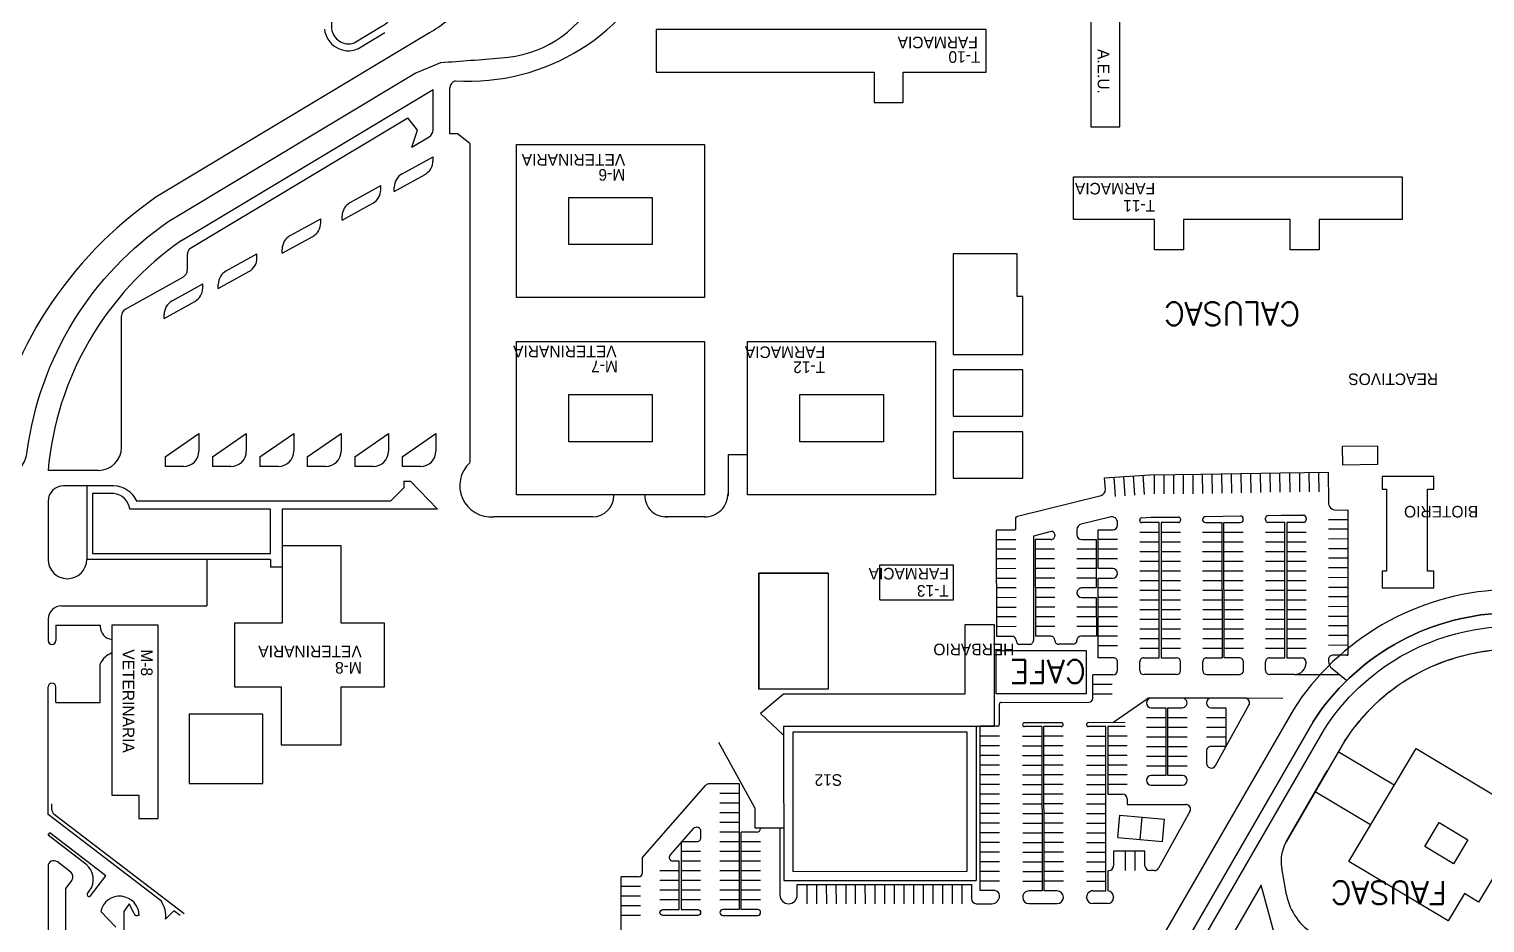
# Model space of a CAD drawing. Header units: millimetres. Extents: x 1062 to 2630, y 446 to 2121.
# Drawn here: x 1463.2 to 1839.9, y 1264.5 to 1495.9 of the extents above; entities that cross this region are included whole.
import ezdxf

# ---------------------------------------------------------------- set-up
doc = ezdxf.new("R2010")
doc.units = ezdxf.units.MM
for name, color, linetype in [('1 EDIFICIO_MOSHE', 5, 'Continuous'), ('2 AREA VERDE_MOSHE', 3, 'Continuous'), ('5 TEXTO_MOSHE', 1, 'Continuous'), ('6 AREAS DEPORTIVAS', 194, 'Continuous'), ('7 ZONA DE PARQUEO MOSHE', 132, 'Continuous')]:
    doc.layers.add(name, color=color, linetype=linetype)
doc.styles.add('md', font='')
doc.styles.add('R', font='romans.shx')
doc.styles.get('md').set_extended_font_data('MicrogrammaDMedExt')

msp = doc.modelspace()

# ---------------------------------------------------------------- linework, layer by layer
at = {"layer": '1 EDIFICIO_MOSHE', "linetype": 'Continuous', "ltscale": 0.05}
for points in [[(1737.9, 1502.71), (1737.9, 1496.2), (1737.9, 1485.69), (1737.9, 1470.67), (1745.41, 1470.67), (1745.41, 1502.71)], [(1637.94, 1426.43), (1589.28, 1426.43), (1589.28, 1466.07), (1637.94, 1466.07)], [(1733.39, 1446.65), (1733.39, 1457.66), (1818.49, 1457.66), (1818.49, 1446.65), (1796.97, 1446.65), (1796.97, 1438.81), (1789.46, 1438.81), (1789.46, 1446.65), (1761.93, 1446.65), (1761.93, 1438.81), (1754.42, 1438.81), (1754.42, 1446.65)], [(1624.42, 1440.14), (1602.79, 1440.14), (1602.79, 1452.36), (1624.42, 1452.36)]]:
    msp.add_lwpolyline(points, close=True, dxfattribs=at)
msp.add_lwpolyline([(1703.36, 1484.79), (1710.87, 1484.79), (1710.87, 1495.81), (1625.42, 1495.81), (1625.42, 1484.79), (1681.84, 1484.79), (1681.84, 1476.96), (1689.34, 1476.96), (1689.34, 1484.79), (1710.87, 1484.79)], dxfattribs=at)
at = {"layer": '1 EDIFICIO_MOSHE'}
for points in [[(1637.94, 1375.37), (1589.28, 1375.37), (1589.28, 1415.01), (1637.94, 1415.01)], [(1697.75, 1375.37), (1649.1, 1375.37), (1649.1, 1415.01), (1697.75, 1415.01)], [(1624.42, 1389.08), (1602.79, 1389.08), (1602.79, 1401.3), (1624.42, 1401.3)], [(1684.24, 1389.08), (1662.61, 1389.08), (1662.61, 1401.3), (1684.24, 1401.3)], [(1812.14, 1387.94), (1802.94, 1387.85), (1803, 1383.16), (1812.2, 1383.25)], [(1826.66, 1376.84), (1826.66, 1380.14), (1813.3, 1380.14), (1813.3, 1376.84), (1814.45, 1376.84), (1814.45, 1355.56), (1813.3, 1355.56), (1813.3, 1351.26), (1821.56, 1351.26), (1821.56, 1351.26), (1826.66, 1351.26), (1826.66, 1355.56), (1825.06, 1355.56), (1825.06, 1376.84)], [(1543.88, 1342.13), (1543.88, 1362.15), (1528.63, 1362.15), (1528.63, 1342.13), (1516.35, 1342.13), (1516.35, 1325.61), (1528.36, 1325.61), (1528.36, 1310.59), (1543.88, 1310.59), (1543.88, 1325.61), (1555.14, 1325.61), (1555.14, 1342.13)], [(1491.59, 1291.57), (1496.6, 1291.57), (1496.6, 1341.63), (1484.58, 1341.63), (1484.58, 1297.58), (1491.59, 1297.58)], [(1736.69, 1323.84), (1713.43, 1323.84), (1713.43, 1335.06), (1736.69, 1335.06)], [(1523.63, 1318.6), (1504.61, 1318.6), (1504.61, 1300.58), (1523.63, 1300.58)], [(1660.8, 1313.88), (1660.83, 1277.84), (1705.89, 1277.88), (1705.87, 1313.91)], [(1847.01, 1284.57), (1838.26, 1269.89), (1834.57, 1272.09), (1830.39, 1265.09), (1804.67, 1280.42), (1822.08, 1309.63), (1847.29, 1294.6), (1842.8, 1287.08)], [(1835.49, 1286.03), (1831.8, 1279.85), (1824.33, 1284.3), (1828.02, 1290.49)]]:
    msp.add_lwpolyline(points, close=True, dxfattribs=at)
msp.add_lwpolyline([(1683.31, 1348.18), (1683.31, 1357.19), (1702.33, 1357.19), (1702.33, 1348.12), (1683.31, 1348.12)], dxfattribs=at)
at = {"layer": '2 AREA VERDE_MOSHE'}
msp.add_line((1479.58, 1375.67), (1479.58, 1360.15), dxfattribs=at)
for points in [[(1454.27, 1370.94), (1454.27, 1371.04), (1461.95, 1384, 0.068892), (1462.7, 1386.63, -0.213051), (1499.35, 1446.23), (1563.05, 1484.55), (1569.71, 1487.31, 0.006979), (1585.25, 1488.52, 0.261522), (1609.65, 1503.85, 0.120245), (1619.16, 1527.24), (1637.77, 1666.38, 0.103512), (1638.43, 1679.82), (1635.8, 1711.9, 0.539768), (1633.86, 1712.69), (1632.3, 1710.61), (1604.11, 1539.62, 0.0483), (1592.78, 1524.51, -0.051324), (1575.69, 1501.91, -0.067225), (1566.78, 1494.97), (1495.97, 1452.38, 0.197621), (1452.76, 1385.55), (1452.27, 1371.04, 0.608726)], [(1577.79, 1520.74), (1541.41, 1520.74), (1541.41, 1496.06, 0.470412), (1547.26, 1492.35), (1554.28, 1496.57, 0.081537), (1556.27, 1498.1, 0.065341)], [(1525.63, 1371.66), (1489.19, 1371.66, 0.359081), (1485.08, 1375.67), (1479.58, 1375.67), (1479.58, 1360.15), (1525.63, 1360.15)], [(1785.54, 1261.24), (1782.01, 1274.32), (1768.86, 1251.55), (1782.01, 1255.11, 0.414214)]]:
    msp.add_lwpolyline(points, format="xyb", close=True, dxfattribs=at)
for points in [[(1720.35, 1426.73), (1718.85, 1426.73), (1718.85, 1437.74), (1702.33, 1437.74), (1702.33, 1411.71), (1720.35, 1411.71)], [(1720.35, 1407.71), (1702.33, 1407.71), (1702.33, 1395.7), (1720.35, 1395.7)], [(1720.35, 1391.69), (1702.33, 1391.69), (1702.33, 1379.68), (1720.35, 1379.68)]]:
    msp.add_lwpolyline(points, close=True, dxfattribs=at)
msp.add_lwpolyline([(1795.36, 1316.5, -0.243177), (1844.42, 1344.75, 0.243177), (1795.36, 1316.5), (1692.5, 1138.34, -0.13103), (1664.04, 1125.14, 0.005843), (1656.91, 1122.24), (1631.95, 1114.78, 0.767299), (1632.1, 1114.23), (1665.8, 1114.23, 0.221587), (1693.26, 1132.65), (1798.38, 1314.72, -0.241624), (1844.37, 1341.24), (1924.36, 1341.24, 0.250142), (1971.01, 1378.8), (1971.42, 1382.85), (1971.39, 1421.11, 0.765839), (1970.63, 1421.32, -0.007872), (1959.77, 1403.3, 0.115276), (1957.92, 1397.86, -0.452977), (1912.35, 1344.74), (1844.42, 1344.75)], format="xyb", dxfattribs=at)
at = {"layer": '6 AREAS DEPORTIVAS'}
msp.add_lwpolyline([(1669.98, 1355.05), (1651.96, 1355.05), (1651.96, 1325.02), (1651.96, 1355.05), (1669.98, 1355.05), (1669.98, 1325.02), (1651.96, 1325.02)], dxfattribs=at)
at = {"layer": '7 ZONA DE PARQUEO MOSHE'}
for p, q in [((1548.19, 1490.8), (1555.21, 1495.02)), ((1572.06, 1468.81), (1572.06, 1480.69)), ((1502.6, 1441.18), (1567.68, 1480.33)), ((1567.68, 1469.78), (1567.68, 1480.33)), ((1567.68, 1476.78), (1567.68, 1477.69)), ((1504.78, 1439.16), (1561.17, 1472.95)), ((1563.67, 1469.79), (1561.17, 1472.95)), ((1562.17, 1465.33), (1563.67, 1469.79)), ((1562.17, 1465.33), (1566.71, 1468.06)), ((1574.06, 1468.81), (1572.06, 1468.81)), ((1577.19, 1466.31), (1574.06, 1468.81)), ((1577.19, 1466.31), (1574.06, 1468.81)), ((1577.19, 1466.31), (1577.19, 1383.68)), ((1559.74, 1458.5), (1567.68, 1462.88)), ((1567.68, 1461.82), (1567.68, 1462.88)), ((1557.67, 1453.92), (1565.61, 1458.31)), ((1546.22, 1451.03), (1554.16, 1455.42)), ((1554.16, 1454.35), (1554.16, 1455.42)), ((1557.67, 1453.92), (1557.67, 1454.99)), ((1544.15, 1446.46), (1552.1, 1450.85)), ((1530.7, 1442.46), (1538.65, 1446.85)), ((1538.65, 1445.78), (1538.65, 1446.85)), ((1544.15, 1446.46), (1544.15, 1447.53)), ((1528.63, 1437.89), (1536.58, 1442.28)), ((1504.11, 1433.53), (1504.11, 1437.66)), ((1514.18, 1433.34), (1522.13, 1437.72)), ((1522.13, 1436.66), (1522.13, 1437.72)), ((1528.63, 1437.89), (1528.63, 1438.96)), ((1488.11, 1423.42), (1503.08, 1431.78)), ((1512.12, 1428.77), (1520.06, 1433.15)), ((1500.15, 1425.56), (1505.03, 1428.28)), ((1505.03, 1428.28), (1508.11, 1429.98)), ((1508.11, 1428.92), (1508.11, 1429.98)), ((1512.12, 1428.77), (1512.12, 1429.83)), ((1498.1, 1421.03), (1506.04, 1425.41)), ((1487.09, 1387.68), (1487.09, 1421.67)), ((1498.1, 1421.03), (1498.1, 1422.06)), ((1498.35, 1385.18), (1507.11, 1391.19)), ((1507.11, 1391.19), (1507.11, 1386.68)), ((1510.61, 1385.18), (1519.37, 1391.19)), ((1519.37, 1391.19), (1519.37, 1386.68)), ((1522.88, 1385.18), (1531.64, 1391.19)), ((1531.64, 1391.19), (1531.64, 1386.68)), ((1535.14, 1385.18), (1543.9, 1391.19)), ((1543.9, 1391.19), (1543.9, 1386.68)), ((1547.41, 1385.18), (1556.17, 1391.19)), ((1556.17, 1391.19), (1556.17, 1386.68)), ((1559.67, 1385.18), (1568.43, 1391.19)), ((1568.43, 1391.19), (1568.43, 1386.68)), ((1498.35, 1385.18), (1498.35, 1382.68)), ((1503.11, 1382.68), (1498.35, 1382.68)), ((1510.61, 1385.18), (1510.61, 1382.68)), ((1515.37, 1382.68), (1510.61, 1382.68)), ((1522.88, 1385.18), (1522.88, 1382.68)), ((1527.63, 1382.68), (1522.88, 1382.68)), ((1535.14, 1385.18), (1535.14, 1382.68)), ((1539.9, 1382.68), (1535.14, 1382.68)), ((1547.41, 1385.18), (1547.41, 1382.68)), ((1552.16, 1382.68), (1547.41, 1382.68)), ((1559.67, 1385.18), (1559.67, 1382.68)), ((1564.43, 1382.68), (1559.67, 1382.68)), ((1644.02, 1385.68), (1644.02, 1375.17)), ((1649.02, 1385.68), (1644.02, 1385.68)), ((1481.08, 1381.68), (1468.07, 1381.68)), ((1560.17, 1378.92), (1560.17, 1377.17)), ((1560.17, 1378.92), (1561.85, 1378.92)), ((1568.82, 1371.66), (1561.85, 1378.92)), ((1744.32, 1374.96), (1743.99, 1379.96)), ((1746.82, 1375.13), (1746.48, 1380.13)), ((1749.32, 1375.3), (1748.98, 1380.29)), ((1751.81, 1375.46), (1751.48, 1380.46)), ((1754.28, 1380.58), (1754.31, 1375.57)), ((1756.78, 1380.6), (1756.82, 1375.59)), ((1759.29, 1380.61), (1759.32, 1375.61)), ((1761.79, 1380.63), (1761.82, 1375.62)), ((1764.29, 1380.65), (1764.33, 1375.64)), ((1766.89, 1375.67), (1766.79, 1380.67)), ((1769.39, 1375.71), (1769.3, 1380.72)), ((1771.89, 1375.76), (1771.8, 1380.77)), ((1774.4, 1375.81), (1774.3, 1380.81)), ((1776.9, 1375.86), (1776.8, 1380.86)), ((1779.4, 1375.91), (1779.31, 1380.91)), ((1781.9, 1375.96), (1781.81, 1380.96)), ((1784.41, 1376), (1784.31, 1381.01)), ((1786.91, 1376.05), (1786.81, 1381.05)), ((1789.36, 1381.08), (1789.41, 1376.08)), ((1791.87, 1381.11), (1791.91, 1376.1)), ((1794.37, 1381.13), (1794.42, 1376.12)), ((1796.87, 1381.15), (1796.92, 1376.15)), ((1478.08, 1377.67), (1472.07, 1377.67)), ((1485.08, 1377.67), (1478.08, 1377.67)), ((1478.08, 1377.67), (1478.08, 1358.65)), ((1560.17, 1377.17), (1556.67, 1373.67)), ((1468.07, 1373.67), (1468.07, 1358.65)), ((1556.67, 1373.67), (1491.09, 1373.67)), ((1568.82, 1371.66), (1528.63, 1371.66)), ((1528.63, 1371.66), (1528.63, 1355.65)), ((1804.39, 1371.43), (1804.41, 1333.88)), ((1608.98, 1369.66), (1583.45, 1369.66)), ((1637.96, 1369.66), (1627.67, 1369.66)), ((1638.06, 1369.66), (1637.96, 1369.66)), ((1742.85, 1369.58), (1735.45, 1367.75)), ((1744.82, 1367.52), (1744.82, 1368.16)), ((1750.57, 1368.67), (1750.57, 1368.89)), ((1751.04, 1369.39), (1753.56, 1369.56)), ((1755.58, 1368.17), (1751.07, 1368.17)), ((1753.56, 1369.56), (1760.58, 1369.61)), ((1755.6, 1333.13), (1755.58, 1368.17)), ((1760.58, 1368.18), (1756.08, 1368.17)), ((1756.08, 1368.17), (1756.1, 1333.13)), ((1761.08, 1369.11), (1761.08, 1368.68)), ((1766.85, 1368.97), (1766.85, 1368.88)), ((1776.64, 1369.84), (1767.53, 1369.67)), ((1767.55, 1368.18), (1771.85, 1368.19)), ((1771.85, 1368.19), (1771.88, 1333.15)), ((1772.38, 1333.15), (1772.35, 1368.19)), ((1772.35, 1368.19), (1776.66, 1368.19)), ((1777.36, 1368.89), (1777.36, 1369.14)), ((1783.11, 1368.89), (1783.11, 1369.28)), ((1783.8, 1369.98), (1787.14, 1370.05)), ((1788.12, 1368.2), (1783.82, 1368.19)), ((1787.14, 1370.05), (1792.92, 1370.1)), ((1788.15, 1333.16), (1788.12, 1368.2)), ((1788.62, 1368.2), (1788.65, 1333.16)), ((1792.93, 1368.2), (1788.62, 1368.2)), ((1793.63, 1369.4), (1793.63, 1368.9)), ((1804.39, 1368.92), (1799.38, 1368.92)), ((1718.04, 1366.25), (1713.53, 1366.24)), ((1718.54, 1363.74), (1713.53, 1363.74)), ((1727.64, 1365.82), (1723.04, 1364.69)), ((1723.04, 1364.69), (1723.06, 1337.64)), ((1723.55, 1363.75), (1723.56, 1338.72)), ((1727.58, 1363.75), (1723.55, 1363.75)), ((1728.57, 1365.09), (1728.57, 1364.82)), ((1734.31, 1366.29), (1734.31, 1365.01)), ((1735.56, 1363.76), (1739.32, 1363.76)), ((1739.32, 1363.76), (1739.33, 1351.24)), ((1739.82, 1366.26), (1743.57, 1366.27)), ((1739.82, 1356.25), (1739.82, 1366.26)), ((1744.82, 1363.76), (1739.82, 1363.76)), ((1750.57, 1365.67), (1755.58, 1365.67)), ((1756.08, 1365.67), (1761.09, 1365.68)), ((1766.85, 1365.68), (1771.85, 1365.68)), ((1772.35, 1365.68), (1777.36, 1365.69)), ((1783.12, 1365.69), (1788.12, 1365.69)), ((1788.62, 1365.69), (1793.63, 1365.7)), ((1804.39, 1366.42), (1799.38, 1366.42)), ((1804.39, 1363.92), (1799.39, 1363.91)), ((1718.54, 1361.24), (1713.54, 1361.24)), ((1728.55, 1361.25), (1723.55, 1361.25)), ((1739.32, 1361.26), (1734.31, 1361.25)), ((1744.83, 1361.26), (1739.82, 1361.26)), ((1750.58, 1363.16), (1755.58, 1363.17)), ((1750.58, 1360.66), (1755.58, 1360.67)), ((1756.08, 1363.17), (1761.09, 1363.17)), ((1756.08, 1360.67), (1761.09, 1360.67)), ((1766.85, 1363.18), (1771.85, 1363.18)), ((1766.85, 1360.67), (1771.86, 1360.68)), ((1772.36, 1363.18), (1777.36, 1363.18)), ((1772.36, 1360.68), (1777.36, 1360.68)), ((1783.12, 1363.19), (1788.12, 1363.19)), ((1783.12, 1360.69), (1788.13, 1360.69)), ((1788.62, 1363.19), (1793.63, 1363.2)), ((1788.63, 1360.69), (1793.63, 1360.69)), ((1804.39, 1361.41), (1799.39, 1361.41)), ((1525.63, 1358.65), (1478.08, 1358.65)), ((1509.11, 1358.65), (1509.11, 1346.64)), ((1525.63, 1358.65), (1525.63, 1356.65)), ((1528.63, 1356.65), (1525.63, 1356.65)), ((1718.54, 1358.74), (1713.54, 1358.74)), ((1718.54, 1356.24), (1713.54, 1356.23)), ((1728.55, 1358.75), (1723.55, 1358.74)), ((1728.56, 1356.24), (1723.55, 1356.24)), ((1739.32, 1358.75), (1734.32, 1358.75)), ((1739.32, 1356.25), (1734.32, 1356.25)), ((1744.83, 1358.76), (1739.82, 1358.75)), ((1743.58, 1356.25), (1739.82, 1356.25)), ((1750.58, 1358.16), (1755.59, 1358.16)), ((1756.09, 1358.16), (1761.09, 1358.17)), ((1766.85, 1358.17), (1771.86, 1358.17)), ((1772.36, 1358.17), (1777.36, 1358.18)), ((1783.12, 1358.18), (1788.13, 1358.19)), ((1788.63, 1358.19), (1793.63, 1358.19)), ((1804.4, 1358.91), (1799.39, 1358.91)), ((1804.4, 1356.41), (1799.39, 1356.41)), ((1718.55, 1353.73), (1713.54, 1353.73)), ((1728.56, 1353.74), (1723.55, 1353.74)), ((1739.32, 1353.75), (1734.32, 1353.74)), ((1739.84, 1333.12), (1739.82, 1353.75)), ((1739.82, 1353.75), (1743.58, 1353.75)), ((1744.83, 1355.5), (1744.83, 1355.5)), ((1750.58, 1355.66), (1755.59, 1355.66)), ((1750.58, 1353.15), (1755.59, 1353.16)), ((1756.09, 1355.66), (1761.09, 1355.66)), ((1756.09, 1353.16), (1761.1, 1353.16)), ((1766.85, 1355.67), (1771.86, 1355.67)), ((1766.86, 1353.16), (1771.86, 1353.17)), ((1772.36, 1355.67), (1777.37, 1355.68)), ((1772.36, 1353.17), (1777.37, 1353.17)), ((1783.12, 1355.68), (1788.13, 1355.68)), ((1783.12, 1353.18), (1788.13, 1353.18)), ((1788.63, 1355.68), (1793.64, 1355.69)), ((1788.63, 1353.18), (1793.64, 1353.18)), ((1804.4, 1353.91), (1799.39, 1353.9)), ((1718.55, 1351.23), (1713.54, 1351.23)), ((1718.55, 1348.73), (1713.54, 1348.72)), ((1728.56, 1351.24), (1723.55, 1351.23)), ((1728.56, 1348.73), (1723.56, 1348.73)), ((1734.32, 1349.99), (1734.32, 1349.99)), ((1739.33, 1351.24), (1735.57, 1351.24)), ((1735.57, 1348.74), (1739.33, 1348.74)), ((1739.33, 1348.74), (1739.34, 1338.73)), ((1744.83, 1351.25), (1739.83, 1351.25)), ((1744.83, 1348.75), (1739.83, 1348.74)), ((1750.59, 1350.65), (1755.59, 1350.65)), ((1756.09, 1350.65), (1761.1, 1350.66)), ((1766.86, 1350.66), (1771.86, 1350.67)), ((1772.36, 1350.67), (1777.37, 1350.67)), ((1783.13, 1350.67), (1788.13, 1350.68)), ((1788.63, 1350.68), (1793.64, 1350.68)), ((1804.4, 1351.4), (1799.39, 1351.4)), ((1804.4, 1348.9), (1799.4, 1348.9)), ((1471.57, 1346.64), (1509.11, 1346.64)), ((1718.55, 1346.22), (1713.55, 1346.22)), ((1728.56, 1346.23), (1723.56, 1346.23)), ((1739.33, 1346.24), (1734.32, 1346.24)), ((1744.84, 1346.24), (1739.83, 1346.24)), ((1750.59, 1348.15), (1755.59, 1348.15)), ((1750.59, 1345.64), (1755.6, 1345.65)), ((1756.09, 1348.15), (1761.1, 1348.16)), ((1756.1, 1345.65), (1761.1, 1345.65)), ((1766.86, 1348.16), (1771.87, 1348.16)), ((1766.86, 1345.66), (1771.87, 1345.66)), ((1772.37, 1348.16), (1777.37, 1348.17)), ((1772.37, 1345.66), (1777.37, 1345.66)), ((1783.13, 1348.17), (1788.13, 1348.17)), ((1783.13, 1345.67), (1788.14, 1345.67)), ((1788.63, 1348.17), (1793.64, 1348.18)), ((1788.64, 1345.67), (1793.64, 1345.68)), ((1804.4, 1346.4), (1799.4, 1346.39)), ((1468.07, 1343.13), (1468.07, 1337.62)), ((1470.07, 1341.63), (1481.58, 1341.63)), ((1470.07, 1341.63), (1470.07, 1337.62)), ((1481.58, 1341.63), (1481.58, 1341.29)), ((1712.97, 1341.7), (1705.31, 1341.7)), ((1705.31, 1341.7), (1705.31, 1323.73)), ((1712.97, 1336.35), (1712.97, 1341.7)), ((1718.55, 1343.72), (1713.55, 1343.72)), ((1718.56, 1341.22), (1713.55, 1341.21)), ((1728.57, 1343.73), (1723.56, 1343.72)), ((1728.57, 1341.23), (1723.56, 1341.22)), ((1739.33, 1343.74), (1734.33, 1343.73)), ((1739.33, 1341.23), (1734.33, 1341.23)), ((1744.84, 1343.74), (1739.83, 1343.74)), ((1744.84, 1341.24), (1739.83, 1341.23)), ((1750.59, 1343.14), (1755.6, 1343.15)), ((1756.1, 1343.15), (1761.1, 1343.15)), ((1766.86, 1343.15), (1771.87, 1343.16)), ((1772.37, 1343.16), (1777.38, 1343.16)), ((1783.13, 1343.17), (1788.14, 1343.17)), ((1788.64, 1343.17), (1793.64, 1343.17)), ((1804.41, 1343.89), (1799.4, 1343.89)), ((1804.41, 1341.39), (1799.4, 1341.39)), ((1717.56, 1338.71), (1713.55, 1338.71)), ((1718.56, 1337.71), (1718.56, 1337.64)), ((1723.06, 1337.72), (1723.06, 1337.64)), ((1727.57, 1338.72), (1723.56, 1338.72)), ((1728.57, 1337.72), (1728.57, 1337.65)), ((1734.33, 1337.73), (1734.33, 1337.65)), ((1739.34, 1338.73), (1735.33, 1338.73)), ((1744.84, 1338.73), (1739.84, 1338.73)), ((1750.59, 1340.64), (1755.6, 1340.64)), ((1750.59, 1338.14), (1755.6, 1338.14)), ((1756.1, 1340.64), (1761.1, 1340.65)), ((1756.1, 1338.14), (1761.11, 1338.14)), ((1766.87, 1340.65), (1771.87, 1340.65)), ((1766.87, 1338.15), (1771.87, 1338.15)), ((1772.37, 1340.65), (1777.38, 1340.66)), ((1772.37, 1338.15), (1777.38, 1338.16)), ((1783.13, 1340.66), (1788.14, 1340.67)), ((1783.14, 1338.16), (1788.14, 1338.16)), ((1788.64, 1340.67), (1793.65, 1340.67)), ((1788.64, 1338.16), (1793.65, 1338.17)), ((1804.41, 1338.89), (1799.4, 1338.89)), ((1712.97, 1315.42), (1712.97, 1336.35)), ((1722.06, 1336.64), (1719.56, 1336.64)), ((1733.33, 1336.65), (1729.57, 1336.65)), ((1744.84, 1336.23), (1739.84, 1336.23)), ((1750.6, 1335.63), (1755.6, 1335.64)), ((1756.1, 1335.64), (1761.11, 1335.64)), ((1766.87, 1335.64), (1771.87, 1335.65)), ((1772.38, 1335.65), (1777.38, 1335.65)), ((1783.14, 1335.66), (1788.14, 1335.66)), ((1788.64, 1335.66), (1793.65, 1335.66)), ((1804.41, 1336.39), (1799.41, 1336.38)), ((1804.41, 1333.88), (1800.66, 1333.88)), ((1804.13, 1333.88), (1804.41, 1333.88)), ((1481.58, 1321.61), (1481.58, 1331.62)), ((1743.84, 1333.13), (1739.84, 1333.12)), ((1744.85, 1329.97), (1744.85, 1332.13)), ((1744.85, 1329.97), (1744.85, 1329.97)), ((1750.6, 1329.83), (1750.6, 1332.13)), ((1751.6, 1333.13), (1755.6, 1333.13)), ((1756.1, 1333.13), (1760.11, 1333.14)), ((1761.11, 1329.83), (1761.11, 1332.14)), ((1766.87, 1329.84), (1766.87, 1332.14)), ((1767.87, 1333.14), (1771.88, 1333.15)), ((1776.38, 1333.15), (1772.38, 1333.15)), ((1777.39, 1329.85), (1777.38, 1332.15)), ((1783.14, 1329.85), (1783.14, 1332.15)), ((1784.14, 1333.15), (1788.15, 1333.16)), ((1788.65, 1333.16), (1792.4, 1333.16)), ((1793.65, 1331.91), (1793.65, 1331.86)), ((1799.41, 1332.63), (1799.41, 1332.32)), ((1800.34, 1330.37), (1804.11, 1327.35)), ((1738.4, 1322.64), (1738.39, 1328.72)), ((1743.6, 1328.72), (1738.39, 1328.72)), ((1743.4, 1326.22), (1738.4, 1326.22)), ((1760.11, 1328.83), (1751.6, 1328.83)), ((1767.87, 1328.84), (1776.38, 1328.84)), ((1790.65, 1328.85), (1784.14, 1328.85)), ((1790.65, 1328.85), (1802.22, 1328.86)), ((1468.07, 1292.57), (1468.07, 1325.61)), ((1470.07, 1321.61), (1470.07, 1325.61)), ((1658.41, 1323.73), (1652.4, 1318.73)), ((1705.31, 1323.73), (1658.41, 1323.73)), ((1743.4, 1323.72), (1738.4, 1323.71)), ((1743.61, 1316.37), (1752.5, 1322.54)), ((1753.54, 1322.72), (1753.08, 1322.72)), ((1769.06, 1322.73), (1761.55, 1322.73)), ((1777.75, 1322.74), (1787.63, 1322.75)), ((1470.07, 1321.61), (1481.58, 1321.61)), ((1652.4, 1318.73), (1658.42, 1313.16)), ((1790.23, 1319.62), (1697.53, 1159.06)), ((1790.23, 1319.62), (1697.53, 1159.06)), ((1790.23, 1319.62), (1697.53, 1159.06)), ((1790.23, 1319.62), (1697.53, 1159.06)), ((1714.25, 1315.93), (1714.25, 1321.12)), ((1714.75, 1321.62), (1737.4, 1321.64)), ((1658.42, 1315.42), (1658.45, 1275.46)), ((1658.42, 1315.42), (1708.47, 1315.42)), ((1708.25, 1315.42), (1708.28, 1275.5)), ((1708.47, 1315.42), (1712.97, 1315.42)), ((1713.75, 1315.42), (1709.25, 1315.42)), ((1709.28, 1272.87), (1709.25, 1315.42)), ((1730.29, 1316.36), (1720.76, 1316.35)), ((1725.27, 1315.35), (1720.76, 1315.35)), ((1725.27, 1315.35), (1725.3, 1272.8)), ((1730.31, 1315.36), (1725.77, 1315.35)), ((1725.8, 1272.8), (1725.77, 1315.35)), ((1746.81, 1316.37), (1737.28, 1316.36)), ((1741.79, 1315.36), (1737.28, 1315.36)), ((1741.82, 1272.82), (1741.79, 1315.36)), ((1742.29, 1315.37), (1742.3, 1297.85)), ((1746.82, 1315.37), (1742.29, 1315.37)), ((1752.3, 1317.72), (1757.3, 1317.72)), ((1752.3, 1315.21), (1757.3, 1315.22)), ((1757.8, 1317.72), (1762.81, 1317.72)), ((1757.81, 1315.22), (1762.81, 1315.22)), ((1767.81, 1317.73), (1772.82, 1317.73)), ((1767.82, 1315.22), (1772.82, 1315.23)), ((1650.94, 1294.32), (1641.67, 1311.26)), ((1709.25, 1312.92), (1714.26, 1312.92)), ((1720.26, 1312.85), (1725.27, 1312.85)), ((1730.78, 1312.85), (1725.77, 1312.85)), ((1736.78, 1312.86), (1741.79, 1312.86)), ((1747.29, 1312.87), (1742.29, 1312.86)), ((1752.3, 1312.71), (1757.31, 1312.71)), ((1757.81, 1312.71), (1762.81, 1312.72)), ((1767.82, 1312.72), (1772.82, 1312.72)), ((1803.52, 1311.58), (1788.48, 1285.53)), ((1803.52, 1311.58), (1788.48, 1285.53)), ((1709.25, 1310.42), (1714.26, 1310.42)), ((1709.25, 1307.91), (1714.26, 1307.92)), ((1720.27, 1310.34), (1725.27, 1310.35)), ((1720.27, 1307.84), (1725.27, 1307.84)), ((1730.78, 1310.35), (1725.77, 1310.35)), ((1730.78, 1307.85), (1725.77, 1307.84)), ((1736.78, 1310.36), (1741.79, 1310.36)), ((1736.79, 1307.85), (1741.79, 1307.86)), ((1747.3, 1310.36), (1742.29, 1310.36)), ((1747.3, 1307.86), (1742.29, 1307.86)), ((1752.3, 1310.21), (1757.31, 1310.21)), ((1752.3, 1307.7), (1757.31, 1307.71)), ((1757.81, 1310.21), (1762.81, 1310.21)), ((1757.81, 1307.71), (1762.82, 1307.71)), ((1816.45, 1300.18), (1801.92, 1308.82)), ((1709.26, 1305.41), (1714.26, 1305.41)), ((1720.27, 1305.34), (1725.27, 1305.34)), ((1730.78, 1305.35), (1725.78, 1305.34)), ((1736.79, 1305.35), (1741.79, 1305.35)), ((1747.3, 1305.36), (1742.29, 1305.35)), ((1752.31, 1305.2), (1757.31, 1305.2)), ((1757.81, 1305.21), (1762.82, 1305.21)), ((1788.48, 1285.53), (1799.1, 1303.93)), ((1621.88, 1281.45), (1638.28, 1300.15)), ((1646.92, 1300.5), (1639.03, 1300.5)), ((1646.92, 1300.5), (1646.94, 1267.96)), ((1709.26, 1302.91), (1714.26, 1302.91)), ((1709.26, 1300.4), (1714.27, 1300.41)), ((1720.27, 1302.84), (1725.28, 1302.84)), ((1720.27, 1300.33), (1725.28, 1300.34)), ((1730.78, 1302.84), (1725.78, 1302.84)), ((1730.78, 1300.34), (1725.78, 1300.34)), ((1736.79, 1302.85), (1741.8, 1302.85)), ((1736.79, 1300.34), (1741.8, 1300.35)), ((1747.3, 1302.85), (1742.3, 1302.85)), ((1747.3, 1300.35), (1742.3, 1300.35)), ((1646.92, 1298), (1641.91, 1298)), ((1709.26, 1297.9), (1714.27, 1297.91)), ((1720.27, 1297.83), (1725.28, 1297.83)), ((1730.79, 1297.84), (1725.78, 1297.83)), ((1736.79, 1297.84), (1741.8, 1297.84)), ((1742.3, 1297.85), (1746.05, 1297.85)), ((1747.31, 1296.6), (1747.31, 1295.19)), ((1810.3, 1289.87), (1795.93, 1298.44)), ((1497.42, 1270.1), (1468.07, 1292.57)), ((1469.07, 1293.81), (1469.07, 1295.36)), ((1503.25, 1266.9), (1469.66, 1292.62)), ((1646.92, 1295.5), (1641.92, 1295.49)), ((1646.92, 1292.99), (1641.92, 1292.99)), ((1650.94, 1294.32), (1650.99, 1289.15)), ((1709.26, 1295.4), (1714.27, 1295.4)), ((1709.27, 1292.9), (1714.27, 1292.9)), ((1720.28, 1295.33), (1725.28, 1295.33)), ((1720.28, 1292.82), (1725.28, 1292.83)), ((1730.79, 1295.33), (1725.78, 1295.33)), ((1730.79, 1292.83), (1725.78, 1292.83)), ((1736.8, 1295.34), (1741.8, 1295.34)), ((1736.8, 1292.84), (1741.8, 1292.84)), ((1747.31, 1295.19), (1762.47, 1295.2)), ((1763.57, 1293.34), (1755.45, 1278.72)), ((1646.92, 1290.49), (1641.92, 1290.49)), ((1650.99, 1289.15), (1658.44, 1289.15)), ((1657.44, 1289.15), (1657.45, 1271.7)), ((1709.27, 1290.39), (1714.27, 1290.4)), ((1720.28, 1290.32), (1725.29, 1290.32)), ((1730.79, 1290.33), (1725.79, 1290.32)), ((1736.8, 1290.33), (1741.8, 1290.34)), ((1750.69, 1286.08), (1751.24, 1291.87)), ((1468.07, 1287.21), (1468.52, 1287.81)), ((1477.8, 1279.76), (1468.07, 1287.21)), ((1483.03, 1276.71), (1468.52, 1287.81)), ((1646.93, 1287.99), (1641.92, 1287.98)), ((1646.93, 1285.48), (1641.92, 1285.48)), ((1647.44, 1267.96), (1647.43, 1287.99)), ((1651.43, 1287.99), (1647.43, 1287.99)), ((1652.43, 1285.49), (1647.43, 1285.48)), ((1709.27, 1287.89), (1714.27, 1287.89)), ((1709.27, 1285.39), (1714.28, 1285.39)), ((1720.28, 1287.82), (1725.29, 1287.82)), ((1720.28, 1285.32), (1725.29, 1285.32)), ((1730.79, 1287.83), (1725.79, 1287.82)), ((1730.8, 1285.32), (1725.79, 1285.32)), ((1736.8, 1287.83), (1741.81, 1287.83)), ((1736.8, 1285.33), (1741.81, 1285.33)), ((1621.89, 1277.46), (1621.88, 1281.45)), ((1636.92, 1282.97), (1631.91, 1282.97)), ((1646.93, 1282.98), (1641.92, 1282.98)), ((1652.44, 1282.99), (1647.43, 1282.98)), ((1709.27, 1282.88), (1714.28, 1282.89)), ((1720.29, 1282.81), (1725.29, 1282.82)), ((1730.8, 1282.82), (1725.79, 1282.82)), ((1736.8, 1282.82), (1741.81, 1282.83)), ((1751.92, 1283.08), (1743.81, 1283.07)), ((1743.81, 1283.07), (1743.81, 1279.32)), ((1746.92, 1278.07), (1746.92, 1283.07)), ((1749.42, 1278.07), (1749.42, 1283.07)), ((1751.92, 1279.32), (1751.92, 1283.08)), ((1468.07, 1279.13), (1468.07, 1185.31)), ((1473.94, 1277.67), (1470.48, 1280.32)), ((1631.42, 1277.96), (1626.41, 1277.96)), ((1636.92, 1280.47), (1631.91, 1280.47)), ((1636.92, 1277.97), (1631.92, 1277.97)), ((1646.93, 1280.48), (1641.93, 1280.48)), ((1646.93, 1277.98), (1641.93, 1277.97)), ((1652.44, 1280.48), (1647.43, 1280.48)), ((1652.44, 1277.98), (1647.43, 1277.98)), ((1709.27, 1280.38), (1714.28, 1280.39)), ((1709.28, 1277.88), (1714.28, 1277.88)), ((1720.29, 1280.31), (1725.29, 1280.31)), ((1720.29, 1277.81), (1725.29, 1277.81)), ((1730.8, 1280.32), (1725.79, 1280.31)), ((1730.8, 1277.81), (1725.8, 1277.81)), ((1736.81, 1280.32), (1741.81, 1280.32)), ((1736.81, 1277.82), (1741.81, 1277.82)), ((1742.31, 1278.06), (1742.32, 1272.81)), ((1754.36, 1278.07), (1753.18, 1278.07)), ((1788.59, 1271.75), (1787.31, 1278.7)), ((1474.22, 1275.57), (1472.57, 1273.41)), ((1472.57, 1273.41), (1472.57, 1188.32)), ((1479.08, 1271.56), (1483.03, 1276.71)), ((1620.89, 1276.46), (1616.4, 1276.45)), ((1616.41, 1261.44), (1616.4, 1276.45)), ((1621.41, 1273.95), (1616.4, 1273.95)), ((1631.42, 1275.46), (1626.41, 1275.46)), ((1636.92, 1275.47), (1631.92, 1275.46)), ((1646.94, 1275.47), (1641.93, 1275.47)), ((1652.44, 1275.48), (1647.44, 1275.47)), ((1658.45, 1275.46), (1708.28, 1275.5)), ((1661.95, 1274.46), (1707.01, 1274.49)), ((1661.96, 1271.71), (1661.95, 1274.46)), ((1664.46, 1274.46), (1664.46, 1269.46)), ((1666.96, 1274.46), (1666.96, 1269.46)), ((1669.46, 1274.47), (1669.47, 1269.46)), ((1671.96, 1274.47), (1671.97, 1269.46)), ((1674.47, 1274.47), (1674.47, 1269.46)), ((1676.97, 1274.47), (1676.97, 1269.47)), ((1679.47, 1274.47), (1679.48, 1269.47)), ((1681.98, 1274.48), (1681.98, 1269.47)), ((1684.48, 1274.48), (1684.48, 1269.47)), ((1686.98, 1274.48), (1686.99, 1269.47)), ((1689.49, 1274.48), (1689.49, 1269.47)), ((1691.99, 1274.48), (1691.99, 1269.48)), ((1694.49, 1274.48), (1694.49, 1269.48)), ((1696.99, 1274.49), (1697, 1269.48)), ((1699.5, 1274.49), (1699.5, 1269.48)), ((1702, 1274.49), (1702, 1269.48)), ((1704.5, 1274.49), (1704.51, 1269.49)), ((1707.01, 1274.49), (1707.01, 1270.74)), ((1709.28, 1275.38), (1714.28, 1275.38)), ((1720.29, 1275.3), (1725.3, 1275.31)), ((1730.8, 1275.31), (1725.8, 1275.31)), ((1736.81, 1275.32), (1741.82, 1275.32)), ((1478.29, 1272.17), (1478.73, 1272.74)), ((1621.41, 1271.45), (1616.4, 1271.45)), ((1631.42, 1272.96), (1626.41, 1272.96)), ((1631.42, 1270.46), (1626.42, 1270.45)), ((1636.93, 1272.96), (1631.92, 1272.96)), ((1636.93, 1270.46), (1631.92, 1270.46)), ((1646.94, 1272.97), (1641.93, 1272.97)), ((1646.94, 1270.47), (1641.93, 1270.46)), ((1652.44, 1272.97), (1647.44, 1272.97)), ((1652.45, 1270.47), (1647.44, 1270.47)), ((1713.03, 1272.88), (1709.28, 1272.87)), ((1714.29, 1271.49), (1714.29, 1271.63)), ((1720.29, 1271.2), (1720.29, 1271.1)), ((1725.3, 1272.8), (1721.89, 1272.8)), ((1729.2, 1272.81), (1725.8, 1272.8)), ((1730.81, 1271.11), (1730.81, 1271.21)), ((1736.81, 1271.11), (1736.81, 1271.21)), ((1738.41, 1272.81), (1741.82, 1272.82)), ((1743.82, 1271.22), (1743.82, 1271.12)), ((1481.68, 1267.43), (1485.59, 1263.4)), ((1489.09, 1269.41), (1487.65, 1267.49)), ((1487.65, 1267.49), (1487.65, 1190.26)), ((1490.31, 1266.96), (1489.09, 1269.41)), ((1491.59, 1266.41), (1491.21, 1266.41)), ((1500.64, 1267.63), (1498.46, 1265.46)), ((1502.24, 1266.41), (1500.64, 1267.63)), ((1621.41, 1268.95), (1616.41, 1268.94)), ((1621.41, 1266.44), (1616.41, 1266.44)), ((1646.94, 1267.96), (1642.69, 1267.96)), ((1642.69, 1266.46), (1651.7, 1266.47)), ((1651.7, 1267.97), (1647.44, 1267.96)), ((1708.26, 1269.49), (1712.29, 1269.49)), ((1721.9, 1269.5), (1729.21, 1269.5)), ((1742.22, 1269.51), (1738.42, 1269.51))]:
    msp.add_line(p, q, dxfattribs=at)
msp.add_lwpolyline([(1713.55, 1338.71), (1713.53, 1366.24), (1718.04, 1366.25, 0.414214), (1718.54, 1366.75), (1718.54, 1369.37, -0.345098), (1718.92, 1369.85), (1740.55, 1375.2, 0.363625), (1741.69, 1376.76), (1741.49, 1379.79), (1753.16, 1380.57), (1766.36, 1380.66), (1786.98, 1381.06), (1799.37, 1381.18), (1799.38, 1373.42, 0.414214), (1801.38, 1371.42), (1804.39, 1371.43)], format="xyb", dxfattribs=at)
for points in [[(1757.81, 1302.7), (1757.8, 1320.22), (1761.56, 1320.23, 1), (1761.55, 1322.73), (1753.54, 1322.72, 1), (1753.55, 1320.22), (1757.3, 1320.22), (1757.31, 1302.7), (1753.56, 1302.7, 1), (1753.56, 1300.2), (1761.57, 1300.2, 1), (1761.57, 1302.71)], [(1770.17, 1305.24), (1778.84, 1320.88, 0.571888), (1777.75, 1322.74), (1769.06, 1322.73, 1), (1769.06, 1320.23), (1772.82, 1320.23), (1772.83, 1310.22), (1769.07, 1310.22, 0.414214), (1767.82, 1308.97), (1767.82, 1305.85, 0.773872)], [(1629.89, 1280.47, -0.644901), (1629.13, 1282.13), (1635.16, 1289.01, -0.691968), (1636.91, 1288.35), (1636.92, 1286.48, -0.414214), (1635.92, 1285.48), (1632.26, 1285.47, 0.414214), (1631.91, 1285.12), (1631.92, 1267.95), (1636.18, 1267.96, -1), (1636.18, 1266.46), (1627.17, 1266.45, -1), (1627.17, 1267.95), (1631.42, 1267.95), (1631.41, 1280.47)]]:
    msp.add_lwpolyline(points, format="xyb", close=True, dxfattribs=at)
for points in [[(1744.9, 1286.63), (1745.43, 1292.41)], [(1745.43, 1292.41), (1751.22, 1291.87), (1756.99, 1291.36)], [(1744.9, 1286.63), (1750.69, 1286.08), (1756.47, 1285.57), (1756.99, 1291.36)]]:
    msp.add_lwpolyline(points, dxfattribs=at)
for centre, radius, start, end in [((1577.03, 1536.82), 54.36, 266.1894, 337.9285), ((1545.81, 1496.58), 6.25, 185.9085, 292.1687), ((1574.06, 1480.69), 2, 108.8449, 180), ((1565.68, 1469.78), 2, 301.0287, 0), ((1563.67, 1461.82), 4, 298.9101, 0), ((1561.67, 1454.99), 4, 118.9119, 180), ((1550.16, 1454.35), 4, 298.9101, 0), ((1548.16, 1447.53), 4, 118.9119, 180), ((1534.64, 1445.78), 4, 298.9101, 0), ((1548.96, 1374.5), 81.21, 124.8042, 174.9327), ((1506.11, 1437.66), 2, 131.3958, 180), ((1532.64, 1438.96), 4, 118.9119, 180), ((1518.12, 1436.66), 4, 298.9101, 0), ((1502.1, 1433.53), 2, 299.1975, 0), ((1516.12, 1429.83), 4, 118.9119, 180), ((1504.11, 1428.92), 4, 298.9101, 0), ((1502.1, 1422.06), 4, 119.1975, 180), ((1489.09, 1421.67), 2, 119.1975, 180), ((1481.08, 1387.68), 6.01, 270, 0), ((1503.11, 1386.68), 4, 270, 0), ((1515.37, 1386.68), 4, 270, 0), ((1527.63, 1386.68), 4, 270, 0), ((1539.9, 1386.68), 4, 270, 0), ((1552.16, 1386.68), 4, 270, 0), ((1564.43, 1386.68), 4, 270, 0), ((1582.69, 1377.73), 8.1, 132.7411, 275.3736), ((1472.07, 1373.67), 4, 90, 180), ((1484.76, 1370.67), 7.01, 25.3072, 87.3127), ((1608.98, 1375.17), 5.5, 270, 0), ((1628, 1375.17), 5.52, 180, 273.449), ((1638.01, 1375.67), 6.01, 269.5366, 0), ((1735.81, 1366.29), 1.5, 103.8831, 180.041), ((1743.32, 1368.15), 1.5, 0.041, 108.2179), ((1743.57, 1367.52), 1.25, 270.041, 0.041), ((1751.07, 1368.89), 0.501, 93.8132, 180.041), ((1751.07, 1368.67), 0.501, 180.041, 270.041), ((1760.58, 1369.11), 0.501, 0.041, 90.398), ((1760.58, 1368.68), 0.501, 270.041, 0.041), ((1767.55, 1368.97), 0.701, 91.0997, 180.041), ((1767.55, 1368.88), 0.701, 180.041, 270.041), ((1776.66, 1369.14), 0.701, 0.041, 91.0997), ((1776.66, 1368.89), 0.701, 270.041, 0.041), ((1783.81, 1369.28), 0.701, 91.0997, 180.041), ((1783.81, 1368.9), 0.701, 180.041, 270.041), ((1792.92, 1369.4), 0.701, 0.041, 90.5613), ((1792.93, 1368.9), 0.701, 270.041, 0.041), ((1718.04, 1366.75), 0.501, 270.041, 0.041), ((1727.58, 1364.75), 1, 270.041, 4.1478), ((1727.82, 1365.09), 0.751, 0.041, 103.8831), ((1735.56, 1365.01), 1.25, 180.041, 270.041), ((1473.07, 1358.65), 5.01, 180, 0), ((1743.58, 1355), 1.25, 0.041, 90.041), ((1743.58, 1355), 1.25, 270.041, 0.041), ((1735.57, 1349.99), 1.25, 90.041, 180.041), ((1735.57, 1349.99), 1.25, 180.041, 270.041), ((1847.22, 1283.18), 67.64, 92.6004, 147.3996), ((1847.22, 1283.18), 67.64, 92.6004, 147.3996), ((1471.57, 1343.13), 3.5, 90, 180), ((1484.99, 1341.29), 3.41, 180, 263.2268), ((1469.07, 1337.62), 1, 180, 0), ((1717.56, 1337.71), 1, 0.041, 90.041), ((1719.56, 1337.64), 1, 180.041, 270.0409), ((1722.06, 1337.64), 1, 270.0409, 0.041), ((1727.57, 1337.72), 1, 0.0409, 90.041), ((1729.57, 1337.65), 1, 180.0409, 270.0409), ((1733.33, 1337.65), 1, 270.0409, 0.0409), ((1735.33, 1337.73), 1, 90.041, 180.0409), ((1486.74, 1329.12), 5.74, 112.1093, 154.137), ((1800.66, 1332.63), 1.25, 90.041, 180.041), ((1847.22, 1283.18), 52.12, 92.6004, 146.9713), ((1847.31, 1283.07), 52.26, 93.476, 146.934), ((1743.6, 1329.97), 1.25, 270.041, 0.041), ((1743.84, 1332.12), 1, 0.0409, 90.041), ((1751.6, 1332.13), 1, 90.041, 180.041), ((1760.11, 1332.14), 1, 0.041, 90.041), ((1760.11, 1329.83), 1, 270.041, 0.041), ((1767.87, 1332.14), 1, 90.041, 180.041), ((1767.87, 1329.84), 1, 180.041, 270.041), ((1776.38, 1332.15), 1, 0.041, 90.041), ((1776.38, 1329.84), 1, 270.041, 0.041), ((1784.14, 1332.15), 1, 90.041, 180.041), ((1784.14, 1329.85), 1, 180.041, 270.041), ((1790.65, 1331.86), 3, 270.041, 0.041), ((1792.4, 1331.91), 1.25, 0.041, 90.041), ((1801.91, 1332.32), 2.5, 180.041, 231.2437), ((1469.07, 1325.61), 1, 0, 180), ((1751.6, 1329.83), 1, 180.041, 270.041), ((1737.4, 1322.64), 1, 270.0409, 0.0409), ((1753.08, 1321.72), 1, 90.041, 124.7855), ((1714.75, 1321.12), 0.501, 90.0409, 180.0409), ((1713.75, 1315.93), 0.501, 270.041, 0.0409), ((1720.76, 1315.85), 0.501, 90.041, 270.041), ((1730.26, 1315.86), 0.501, 270.041, 90.041), ((1737.28, 1315.86), 0.501, 90.041, 270.041), ((1639.03, 1299.5), 1, 90.041, 138.769), ((1746.06, 1296.6), 1.25, 0.041, 90.041), ((1470.57, 1293.81), 1.5, 180, 232.5634), ((1762.47, 1293.95), 1.25, 330.9821, 90.041), ((1651.43, 1288.99), 1, 270.041, 0.041), ((1797.15, 1280.53), 10.01, 150, 190.4851), ((1469.57, 1279.13), 1.5, 52.5634, 180), ((1473.03, 1276.48), 1.5, 322.5634, 52.5634), ((1474.76, 1275.79), 5.01, 322.5634, 52.5634), ((1620.89, 1277.46), 1, 270.041, 0.041), ((1742.56, 1279.31), 1.25, 270.041, 0.041), ((1753.18, 1279.32), 1.25, 180.041, 270.041), ((1754.36, 1279.32), 1.25, 270.041, 330.9821), ((1478.69, 1271.86), 0.501, 142.5634, 322.5634), ((1486.59, 1266.42), 5.01, 359.8717, 168.3057), ((1491.35, 1266.3), 7.16, 353.2809, 32.0687), ((1659.7, 1271.71), 2.25, 180.041, 0.041), ((1708.26, 1270.74), 1.25, 180.041, 270.041), ((1712.28, 1271.49), 2, 270.041, 0.041), ((1713.03, 1271.62), 1.25, 0.041, 90.041), ((1721.9, 1271.2), 1.6, 90.041, 180.041), ((1721.9, 1271.1), 1.6, 180.041, 270.041), ((1729.2, 1271.21), 1.6, 0.041, 90.041), ((1729.2, 1271.11), 1.6, 270.041, 0.041), ((1738.41, 1271.21), 1.6, 90.041, 180.041), ((1738.41, 1271.11), 1.6, 180.041, 270.041), ((1742.22, 1271.11), 1.6, 270.041, 0.041), ((1742.22, 1271.21), 1.6, 0.041, 86.4576), ((1803.36, 1274.49), 15.02, 190.4851, 240.1131), ((1491.21, 1267.41), 1, 206.5651, 270), ((1642.69, 1267.21), 0.751, 90.041, 270.041), ((1651.7, 1267.22), 0.751, 270.041, 90.041)]:
    msp.add_arc(centre, radius, start, end, dxfattribs=at)

# ---------------------------------------------------------------- texts
at = {"layer": '5 TEXTO_MOSHE'}
for s, height, rotation, style, p in [('FARMACIA', 3.003, 180, 'md', (1708.67, 1493.98)), ('T-10', 3.003, 180, 'md', (1709.33, 1490.21)), ('A.E.U.', 3.003, 270, 'md', (1739.68, 1490.77)), ('VETERINARIA', 3.0034, 180, 'md', (1617.42, 1463.61)), ('M-6', 3.003, 180, 'md', (1617.42, 1459.7)), ('FARMACIA', 3.003, 180, 'md', (1754.55, 1456.13)), ('T-11', 3.003, 180, 'md', (1754.55, 1451.67)), ('CALUSAC', 6.007, 180, 'R', (1792.06, 1425.22)), ('VETERINARIA', 3.0034, 180, 'md', (1615.19, 1413.98)), ('FARMACIA', 3.003, 180, 'md', (1669.15, 1413.78)), ('M-7', 3.003, 180, 'md', (1615.51, 1410.06)), ('T-12', 3.003, 180, 'md', (1669.15, 1409.88)), ('REACTIVOS', 3.003, 180, 'md', (1827.75, 1406.78)), ('BIOTERIO', 3.003, 180, 'md', (1838.15, 1372.49)), ('FARMACIA', 3.003, 180, 'md', (1701.16, 1356.44)), ('T-13', 3.003, 180, 'md', (1701.16, 1351.98)), ('VETERINARIA', 3.0034, 270, 'md', (1487.37, 1335.34)), ('M-8', 3.003, 270, 'md', (1492.11, 1335.34)), ('VETERINARIA', 3.0034, 180, 'md', (1549.25, 1336.26)), ('HERBARIO', 3.003, 180, 'md', (1718.13, 1336.82)), ('M-8', 3.003, 180, 'md', (1549.25, 1332.07)), ('CAFE', 6.007, 180, 'R', (1736.6, 1332.61)), ('S12', 3.003, 180, 'md', (1673.57, 1303.01)), ('FAUSAC', 6, 180, 'R', (1830.02, 1275.34))]:
    msp.add_text(s, height=height, rotation=rotation, dxfattribs=dict(at, style=style)).set_placement(p)

doc.saveas('drawing.dxf')
